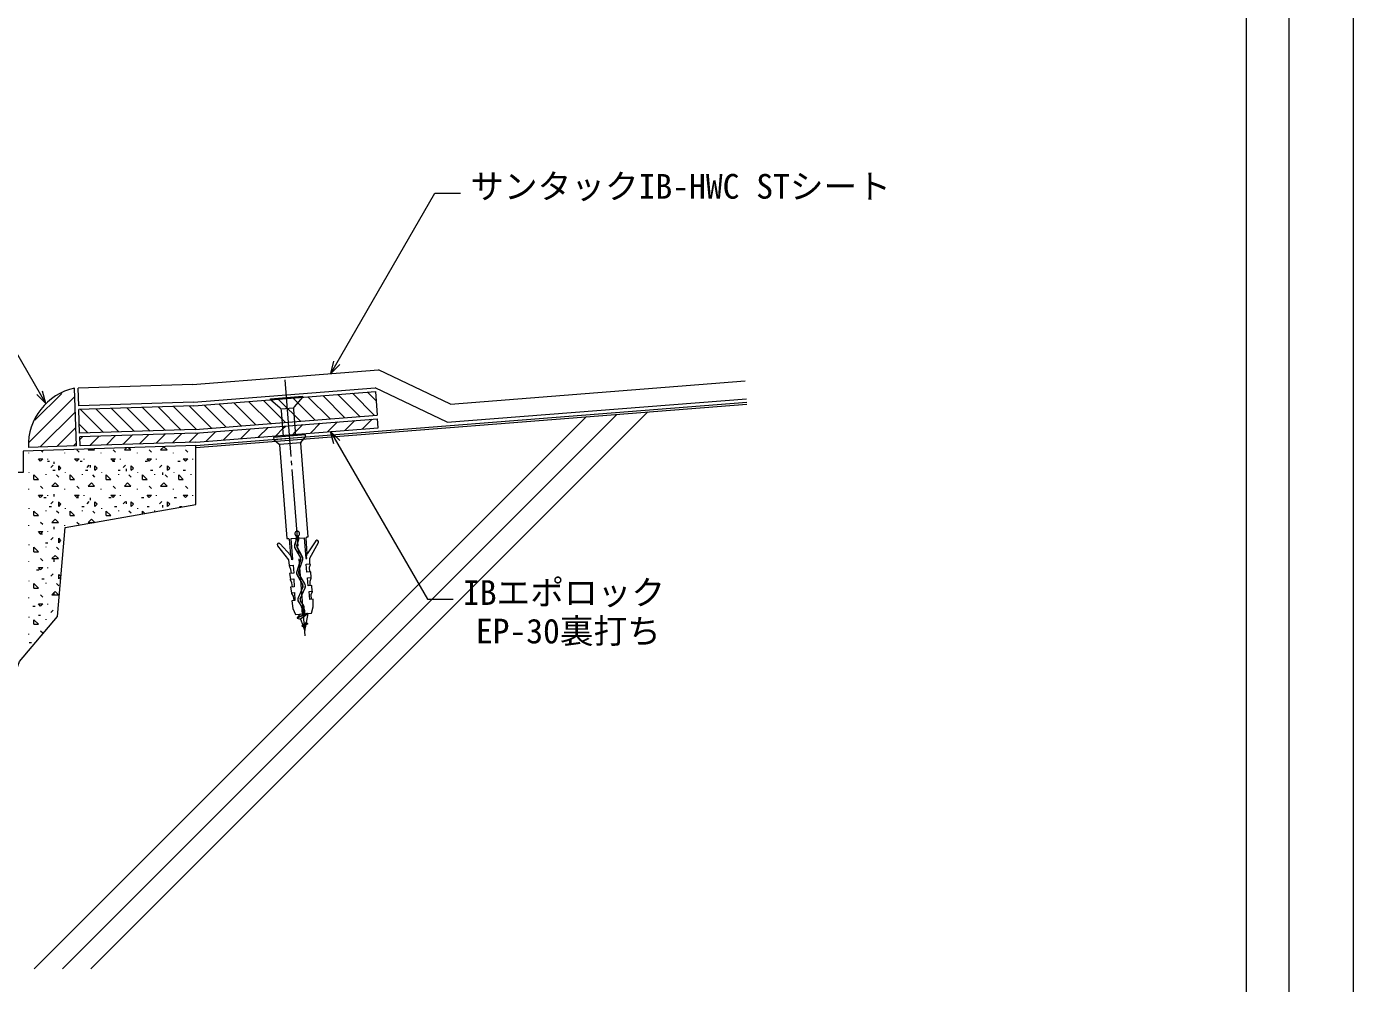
# Model space of a CAD drawing. Units: millimetres, scale not verified. Extents: x -742 to 742, y -525 to 525.
# Drawn here: x 122 to 742, y -289 to 158 of the extents above; entities that cross this region are included whole.
import ezdxf
from ezdxf.enums import TextEntityAlignment as Align

# ---------------------------------------------------------------- set-up
doc = ezdxf.new("R2010")
doc.units = ezdxf.units.MM
doc.header["$LTSCALE"] = 2
doc.linetypes.add('LONG_CHAIN', pattern=[21, 18, -1, 1, -1])
for name, color, linetype, lineweight in [('0-0_用紙枠', 134, 'Continuous', 9), ('0-1_輪郭線', 2, 'Continuous', 9), ('0-2_図面枠', 7, 'Continuous', 9), ('0-3_文字', 5, 'Continuous', 9), ('0-7_躯体', 7, 'Continuous', 9), ('0-9_IBｼｰﾄ', 7, 'Continuous', 9), ('0-A_シーリング(IBｼﾘｺｰﾝ)', 7, 'Continuous', 9), ('0-B_部材(ﾋﾞｽ類)', 7, 'Continuous', 9), ('0-C_中心線', 2, 'LONG_CHAIN', 9), ('0-D_部材(細線)', 5, 'Continuous', 9), ('0-E_寸法線', 7, 'Continuous', 9)]:
    doc.layers.add(name, color=color, linetype=linetype, lineweight=lineweight)
doc.styles.add('ＭＳ ゴシック', font='')
doc.styles.get('ＭＳ ゴシック').set_extended_font_data('MS Gothic')

msp = doc.modelspace()

# ---------------------------------------------------------------- linework, layer by layer
at = {"layer": '0-0_用紙枠'}
msp.add_lwpolyline([(-742.5, -525), (742.5, -525), (742.5, 525), (-742.5, 525)], close=True, dxfattribs=at)
at = {"layer": '0-1_輪郭線'}
msp.add_lwpolyline([(-692.5, -475), (692.5, -475), (692.5, 475), (-692.5, 475)], close=True, dxfattribs=at)
at = {"layer": '0-2_図面枠'}
msp.add_lwpolyline([(-712.5, -495), (712.5, -495), (712.5, 495), (-712.5, 495)], close=True, dxfattribs=at)
at = {"layer": '0-7_躯体'}
for p, q in [((201.501, -37.435), (459.028, -17.167)), ((201.501, -38.268), (459.028, -18)), ((125.947, -282.017), (384.064, -23.9)), ((139.146, -282.017), (398.391, -22.772)), ((152.345, -282.017), (412.718, -21.645)), ((123.366, -41.046), (123.366, -40.782)), ((129.981, -40.517), (129.201, -39.737)), ((140.3, -41.046), (140.3, -40.782)), ((146.915, -40.517), (145.856, -39.459)), ((151.148, -39.458), (151.582, -39.024)), ((151.148, -39.459), (154.141, -39.459)), ((154.141, -39.459), (153.641, -38.959)), ((157.233, -41.046), (157.233, -40.782)), ((163.848, -40.517), (162.79, -39.459)), ((168.081, -39.458), (169.072, -38.467)), ((168.081, -39.459), (171.074, -39.459)), ((171.074, -39.459), (170.052, -38.436)), ((174.166, -41.046), (174.166, -40.782)), ((180.781, -40.517), (179.723, -39.459)), ((185.014, -39.459), (188.008, -39.459)), ((185.015, -39.458), (186.511, -37.962)), ((188.008, -39.459), (186.511, -37.962)), ((191.1, -41.046), (191.1, -40.782)), ((197.715, -40.517), (196.656, -39.459)), ((127.864, -43.692), (129.981, -43.692)), ((128.923, -44.751), (127.865, -43.692)), ((128.922, -44.751), (129.981, -43.693)), ((132.098, -44.75), (133.156, -44.75)), ((132.362, -43.957), (132.362, -43.692)), ((133.685, -47.661), (134.743, -46.603)), ((134.638, -48.984), (135.696, -48.984)), ((135.273, -46.02), (135.273, -44.962)), ((137.389, -48.984), (137.389, -46.867)), ((137.389, -48.984), (138.447, -47.926)), ((138.448, -47.926), (137.39, -46.867)), ((144.798, -43.692), (146.914, -43.692)), ((145.856, -44.751), (144.798, -43.692)), ((145.856, -44.751), (146.914, -43.693)), ((147.338, -44.75), (148.396, -44.75)), ((149.296, -43.957), (149.296, -43.692)), ((149.878, -48.984), (150.936, -48.984)), ((150.618, -47.661), (151.676, -46.603)), ((152.206, -47.714), (152.206, -46.655)), ((154.322, -48.984), (155.381, -47.926)), ((154.323, -48.984), (154.323, -46.867)), ((155.381, -47.926), (154.323, -46.867)), ((161.731, -43.692), (163.848, -43.692)), ((162.79, -44.751), (161.731, -43.692)), ((162.578, -44.75), (163.636, -44.75)), ((162.789, -44.751), (163.847, -43.693)), ((165.118, -48.984), (166.176, -48.984)), ((166.229, -43.957), (166.229, -43.692)), ((167.551, -47.661), (168.61, -46.603)), ((169.139, -49.407), (169.139, -48.349)), ((171.256, -48.984), (171.256, -46.867)), ((172.315, -47.926), (171.256, -46.867)), ((171.256, -48.984), (172.314, -47.926)), ((177.818, -44.75), (178.876, -44.75)), ((178.664, -43.692), (180.781, -43.692)), ((179.723, -44.751), (178.665, -43.692)), ((179.722, -44.751), (180.781, -43.693)), ((180.358, -48.984), (181.416, -48.984)), ((183.162, -43.957), (183.162, -43.692)), ((184.485, -47.661), (185.543, -46.603)), ((188.189, -48.984), (188.189, -46.867)), ((188.189, -48.984), (189.247, -47.926)), ((189.248, -47.926), (188.19, -46.867)), ((193.058, -44.75), (194.116, -44.75)), ((195.598, -43.692), (197.714, -43.692)), ((196.656, -44.751), (195.598, -43.692)), ((195.598, -48.984), (196.656, -48.984)), ((196.656, -44.751), (197.714, -43.693)), ((200.096, -43.957), (200.096, -43.692)), ((201.418, -47.661), (201.501, -47.579)), ((123.631, -50.042), (123.631, -49.778)), ((125.748, -53.217), (125.748, -51.1)), ((127.864, -53.217), (125.748, -51.1)), ((125.748, -53.217), (127.864, -53.217)), ((131.569, -51.1), (131.569, -50.836)), ((134.215, -56.392), (135.711, -54.895)), ((137.208, -56.392), (135.711, -54.895)), ((137.39, -52.159), (136.331, -51.101)), ((140.564, -50.042), (140.564, -49.778)), ((142.681, -53.217), (142.681, -51.1)), ((144.798, -53.217), (142.681, -51.1)), ((142.681, -53.217), (144.798, -53.217)), ((148.502, -51.1), (148.502, -50.836)), ((151.148, -56.392), (152.645, -54.895)), ((154.141, -56.392), (152.644, -54.895)), ((154.323, -52.159), (153.265, -51.101)), ((157.498, -50.042), (157.498, -49.778)), ((159.614, -53.217), (159.614, -51.1)), ((161.731, -53.217), (159.614, -51.1)), ((159.614, -53.217), (161.731, -53.217)), ((165.435, -51.1), (165.435, -50.836)), ((168.081, -56.392), (169.578, -54.895)), ((171.074, -56.392), (169.578, -54.895)), ((171.256, -52.159), (170.198, -51.101)), ((174.431, -50.042), (174.431, -49.778)), ((176.548, -53.217), (176.548, -51.1)), ((178.664, -53.217), (176.548, -51.1)), ((176.548, -53.217), (178.664, -53.217)), ((182.369, -51.1), (182.369, -50.836)), ((185.015, -56.392), (186.511, -54.895)), ((186.073, -51.1), (186.073, -50.042)), ((188.008, -56.392), (186.511, -54.895)), ((188.19, -52.159), (187.131, -51.101)), ((191.364, -50.042), (191.364, -49.778)), ((193.481, -53.217), (193.481, -51.1)), ((195.598, -53.217), (193.481, -51.1)), ((193.481, -53.217), (195.598, -53.217)), ((199.302, -51.1), (199.302, -50.836)), ((123.366, -57.98), (123.366, -57.715)), ((127.864, -60.625), (129.981, -60.625)), ((128.923, -61.684), (127.865, -60.626)), ((128.922, -61.684), (129.981, -60.626)), ((129.981, -57.451), (128.923, -56.392)), ((130.404, -61.684), (131.463, -61.684)), ((132.362, -60.89), (132.362, -60.625)), ((134.214, -56.392), (137.208, -56.392)), ((135.273, -61.26), (135.273, -60.202)), ((140.3, -57.98), (140.3, -57.715)), ((144.798, -60.625), (146.914, -60.625)), ((145.856, -61.684), (144.798, -60.626)), ((145.644, -61.684), (146.703, -61.684)), ((146.915, -57.451), (145.856, -56.392)), ((145.856, -61.684), (146.914, -60.626)), ((149.296, -60.89), (149.296, -60.625)), ((151.148, -56.392), (154.141, -56.392)), ((152.206, -62.954), (152.206, -61.895)), ((157.233, -57.98), (157.233, -57.715)), ((160.884, -61.684), (161.943, -61.684)), ((161.731, -60.625), (163.848, -60.625)), ((162.79, -61.684), (161.731, -60.626)), ((162.789, -61.684), (163.847, -60.626)), ((163.848, -57.451), (162.79, -56.392)), ((166.229, -60.89), (166.229, -60.625)), ((168.081, -56.392), (171.074, -56.392)), ((174.166, -57.98), (174.166, -57.715)), ((176.124, -61.684), (177.183, -61.684)), ((178.664, -60.625), (180.781, -60.625)), ((179.723, -61.684), (178.665, -60.626)), ((179.722, -61.684), (180.781, -60.626)), ((180.781, -57.451), (179.723, -56.392)), ((183.162, -60.89), (183.162, -60.625)), ((185.014, -56.392), (188.008, -56.392)), ((191.1, -57.98), (191.1, -57.715)), ((191.364, -61.684), (192.423, -61.684)), ((195.598, -60.625), (197.714, -60.625)), ((196.656, -61.684), (195.598, -60.626)), ((197.715, -57.451), (196.656, -56.392)), ((196.656, -61.684), (197.714, -60.626)), ((200.096, -60.89), (200.096, -60.625)), ((123.631, -66.975), (123.631, -66.711)), ((125.748, -70.15), (125.748, -68.034)), ((127.864, -70.15), (125.748, -68.034)), ((131.569, -68.034), (131.569, -67.769)), ((132.944, -65.917), (134.003, -65.917)), ((133.685, -64.595), (134.743, -63.536)), ((137.39, -69.092), (136.331, -68.034)), ((137.389, -65.917), (137.389, -63.8)), ((137.389, -65.918), (138.447, -64.859)), ((138.448, -64.859), (137.39, -63.801)), ((140.564, -66.975), (140.564, -66.711)), ((142.681, -70.15), (142.681, -68.034)), ((144.798, -70.15), (142.681, -68.034)), ((148.184, -65.917), (149.243, -65.917)), ((148.502, -68.034), (148.502, -67.769)), ((150.618, -64.595), (151.676, -63.536)), ((154.323, -69.092), (153.265, -68.034)), ((154.322, -65.918), (155.381, -64.859)), ((154.323, -65.917), (154.323, -63.8)), ((155.381, -64.859), (154.323, -63.801)), ((157.498, -66.975), (157.498, -66.711)), ((159.614, -70.15), (159.614, -68.034)), ((161.731, -70.15), (159.614, -68.034)), ((163.424, -65.917), (164.483, -65.917)), ((165.435, -68.034), (165.435, -67.769)), ((167.551, -64.595), (168.61, -63.536)), ((169.139, -64.647), (169.139, -63.589)), ((171.256, -69.092), (170.198, -68.034)), ((171.256, -65.917), (171.256, -63.8)), ((172.315, -64.859), (171.256, -63.801)), ((171.256, -65.918), (172.314, -64.859)), ((174.431, -66.975), (174.431, -66.711)), ((176.548, -69.335), (176.548, -68.034)), ((177.653, -69.14), (176.548, -68.034)), ((178.664, -65.917), (179.723, -65.917)), ((182.369, -68.034), (182.369, -67.769)), ((184.485, -64.595), (185.543, -63.536)), ((186.073, -66.34), (186.073, -65.282)), ((188.189, -65.917), (188.189, -63.8)), ((188.189, -65.918), (189.247, -64.859)), ((189.248, -64.859), (188.19, -63.801)), ((191.364, -66.722), (191.364, -66.711)), ((193.904, -65.917), (194.963, -65.917)), ((201.418, -64.595), (201.501, -64.512)), ((125.748, -70.15), (127.864, -70.15)), ((129.981, -74.384), (128.923, -73.326)), ((134.214, -73.325), (137.208, -73.325)), ((134.215, -73.325), (135.711, -71.828)), ((137.208, -73.325), (135.711, -71.829)), ((142.681, -70.15), (144.798, -70.15)), ((146.915, -74.384), (145.856, -73.326)), ((151.148, -73.325), (152.645, -71.828)), ((151.148, -73.325), (153.914, -73.325)), ((154.107, -73.291), (152.644, -71.829)), ((159.614, -70.15), (161.731, -70.15)), ((123.366, -74.913), (123.366, -74.648)), ((127.864, -77.559), (129.981, -77.559)), ((128.923, -78.617), (127.865, -77.559)), ((128.711, -78.617), (129.769, -78.617)), ((128.922, -78.618), (129.981, -77.559)), ((132.362, -77.823), (132.362, -77.559)), ((133.685, -81.528), (134.743, -80.47)), ((135.273, -76.5), (135.273, -75.442)), ((140.3, -74.913), (140.3, -74.648)), ((123.631, -83.909), (123.631, -83.644)), ((125.748, -87.084), (125.748, -84.967)), ((127.864, -87.084), (125.748, -84.967)), ((131.251, -82.85), (132.309, -82.85)), ((131.569, -84.967), (131.569, -84.703)), ((137.39, -86.026), (136.331, -84.967)), ((137.389, -82.85), (137.389, -80.734)), ((137.389, -82.851), (138.447, -81.793)), ((138.448, -81.792), (137.39, -80.734)), ((123.366, -91.846), (123.366, -91.582)), ((125.748, -87.084), (127.864, -87.084)), ((129.981, -91.317), (128.923, -90.259)), ((134.214, -90.259), (137.208, -90.259)), ((134.215, -90.258), (135.711, -88.762)), ((135.273, -91.74), (135.273, -90.682)), ((137.208, -90.259), (135.711, -88.762)), ((127.018, -95.55), (128.076, -95.55)), ((127.864, -94.492), (129.981, -94.492)), ((128.923, -95.551), (127.865, -94.492)), ((128.922, -95.551), (129.981, -94.493)), ((132.362, -94.757), (132.362, -94.492)), ((133.685, -98.461), (134.743, -97.403)), ((137.389, -99.784), (137.389, -97.667)), ((137.389, -99.784), (138.409, -98.764)), ((138.415, -98.693), (137.39, -97.667)), ((123.631, -100.842), (123.631, -100.578)), ((125.748, -104.017), (125.748, -101.9)), ((127.864, -104.017), (125.748, -101.9)), ((125.748, -104.017), (127.864, -104.017)), ((129.558, -99.784), (130.616, -99.784)), ((131.569, -101.9), (131.569, -101.636)), ((137.39, -102.959), (136.331, -101.901)), ((123.366, -108.78), (123.366, -108.515)), ((127.864, -111.425), (129.981, -111.425)), ((128.923, -112.484), (127.865, -111.426)), ((128.922, -112.484), (129.981, -111.426)), ((129.981, -108.251), (128.923, -107.192)), ((132.362, -111.69), (132.362, -111.425)), ((134.214, -107.192), (137.208, -107.192)), ((134.215, -107.192), (135.711, -105.695)), ((135.273, -106.98), (135.273, -105.922)), ((137.208, -107.192), (135.711, -105.695)), ((123.631, -117.775), (123.631, -117.511)), ((125.324, -112.484), (126.383, -112.484)), ((127.864, -116.717), (128.923, -116.717)), ((133.685, -115.395), (134.743, -114.336)), ((125.748, -120.95), (125.748, -118.834)), ((127.864, -120.95), (125.748, -118.834)), ((125.748, -120.95), (127.864, -120.95)), ((131.569, -118.834), (131.569, -118.569)), ((123.366, -125.713), (123.366, -125.448)), ((123.631, -129.417), (124.689, -129.417)), ((129.981, -125.184), (128.923, -124.126))]:
    msp.add_line(p, q, dxfattribs=at)
msp.add_lwpolyline([(94.028, -177.5), (104.861, -177.5), (119.112, -138.346), (136.789, -117.28), (140.426, -75.704), (201.501, -64.935), (201.501, -37.435), (120.695, -40.008), (120.695, -50.008), (104.921, -50.008)], dxfattribs=at)
at = {"layer": '0-9_IBｼｰﾄ'}
for p, q in [((199.922, -8.859), (286.846, -2.018)), ((320.443, -18.043), (286.846, -2.018)), ((199.922, -8.859), (146.491, -10.561)), ((146.757, -18.89), (146.491, -10.561)), ((200.382, -17.182), (285.274, -10.501)), ((318.87, -26.526), (285.274, -10.501)), ((320.443, -18.043), (458.243, -7.198)), ((200.382, -17.182), (146.757, -18.89)), ((318.87, -26.526), (458.897, -15.505))]:
    msp.add_line(p, q, dxfattribs=at)
at = {"layer": '0-A_シーリング(IBｼﾘｺｰﾝ)'}
for p, q in [((145.683, -37.545), (144.826, -10.614)), ((123.543, -35.825), (144.947, -14.421)), ((126.287, -25.598), (138.848, -13.037)), ((128.768, -38.083), (145.178, -21.674)), ((136.498, -37.837), (145.409, -28.926)), ((201.179, -31.609), (286.407, -24.901)), ((201.409, -35.77), (286.734, -29.055)), ((206.302, -35.385), (210.839, -30.848)), ((214.425, -34.746), (218.962, -30.209)), ((222.548, -34.106), (227.084, -29.57)), ((230.671, -33.467), (235.207, -28.931)), ((255.039, -31.549), (259.576, -27.013)), ((263.162, -30.91), (267.699, -26.373)), ((271.285, -30.271), (275.821, -25.734)), ((279.408, -29.631), (283.944, -25.095)), ((286.734, -29.055), (286.407, -24.901)), ((144.228, -37.591), (145.64, -36.179)), ((201.179, -31.609), (147.216, -33.327)), ((147.349, -37.492), (147.216, -33.327)), ((147.256, -34.563), (148.534, -33.285)), ((201.409, -35.77), (147.349, -37.492)), ((151.957, -37.345), (156.263, -33.039)), ((159.687, -37.099), (163.993, -32.793)), ((167.417, -36.853), (171.723, -32.547)), ((175.147, -36.606), (179.452, -32.301)), ((182.876, -36.36), (187.182, -32.054)), ((190.606, -36.114), (194.912, -31.808)), ((198.336, -35.868), (202.716, -31.488)), ((145.683, -37.545), (123.195, -38.261))]:
    msp.add_line(p, q, dxfattribs=at)
for points in [[(238.793, -32.828), (242.177, -29.444), (243.33, -28.291)], [(246.916, -32.189), (247.9, -31.205), (251.453, -27.652)]]:
    msp.add_lwpolyline(points, dxfattribs=at)
msp.add_arc((150.564, -37.389), 27.383, 102.0968, 181.82404, dxfattribs=at)
at = {"layer": '0-B_部材(ﾋﾞｽ類)'}
for p, q in [((236.39, -16.02), (251.344, -14.843)), ((247.011, -19.915), (241.462, -20.352)), ((242.473, -33.204), (241.516, -21.04)), ((247.066, -20.604), (248.023, -32.767)), ((237.855, -34.574), (252.799, -33.397)), ((250.51, -36.111), (240.54, -36.895)), ((248.335, -79.602), (248.438, -80.916)), ((248.387, -79.566), (248.493, -80.912)), ((249.54, -80.829), (249.435, -79.483)), ((249.596, -80.825), (249.492, -79.511)), ((248.369, -81.441), (247.609, -83.882)), ((248.437, -81.411), (247.662, -83.897)), ((247.761, -85.319), (250.381, -89.974)), ((247.81, -85.292), (250.43, -89.946)), ((248.665, -84.21), (249.427, -81.763)), ((251.208, -89.498), (248.715, -84.758)), ((248.718, -84.226), (249.493, -81.74)), ((251.257, -89.472), (248.764, -84.733)), ((246.021, -89.107), (245.658, -88.702)), ((250.453, -90.735), (248.598, -96.229)), ((250.505, -90.753), (248.65, -96.246)), ((249.475, -96.528), (251.339, -91.088)), ((249.527, -96.546), (251.391, -91.106)), ((253.264, -88.537), (253.559, -88.081)), ((248.726, -97.689), (251.418, -102.601)), ((248.775, -97.663), (251.466, -102.573)), ((252.336, -101.99), (249.537, -97.172)), ((252.392, -101.975), (249.585, -97.144)), ((251.431, -103.552), (249.242, -108.61)), ((251.48, -103.576), (249.292, -108.632)), ((250.248, -109.02), (252.496, -103.881)), ((250.299, -109.043), (252.547, -103.903)), ((249.393, -110.52), (250.777, -112.697)), ((249.44, -110.491), (250.824, -112.667)), ((251.715, -112.068), (250.334, -109.975)), ((251.761, -112.038), (250.38, -109.944)), ((253.26, -115.946), (248.858, -117.883)), ((253.736, -115.909), (248.871, -118.049)), ((249.638, -116.231), (249.823, -116.753)), ((253.935, -115.893), (250.447, -118.516)), ((251.027, -113.275), (250.972, -113.28)), ((250.972, -113.28), (251.227, -116.106)), ((252.156, -113.187), (252.101, -113.191)), ((252.345, -116.018), (252.156, -113.187)), ((253.725, -120.551), (251.075, -121.716)), ((253.738, -120.718), (251.088, -121.882)), ((253.161, -120.069), (251.432, -121.298)), ((252.973, -121.083), (251.704, -122.064))]:
    msp.add_line(p, q, dxfattribs=at)
for points in [[(240.937, -19.904), (236.39, -16.02), (236.351, -15.522), (251.304, -14.345), (251.344, -14.843), (247.46, -19.391)], [(250.569, -36.008), (252.799, -33.397), (252.72, -32.398), (237.776, -33.574), (237.855, -34.574), (240.465, -36.803)], [(240.581, -37.03), (244.025, -80.79), (244.055, -80.788), (244.177, -80.838), (244.296, -80.829), (244.418, -80.878), (244.771, -80.928)], [(253.22, -80.263), (253.56, -80.159), (253.673, -80.091), (253.791, -80.081), (253.905, -80.013), (253.935, -80.011), (250.491, -36.251)], [(249.586, -80.707), (252.072, -80.512), (252.838, -90.252), (253.282, -90.217), (253.183, -88.966)], [(239.674, -84.27), (244.789, -90.885), (245.146, -93.532), (246.919, -93.393), (247.209, -97.085), (245.289, -97.236), (245.649, -99.912), (247.332, -99.78), (247.502, -103.452), (245.789, -103.587), (246.148, -106.263), (247.596, -106.149), (247.768, -109.851), (246.291, -109.967), (246.75, -113.509), (248.048, -116.357), (255.525, -115.768), (256.361, -112.753), (256.26, -109.183), (254.784, -109.299), (254.375, -105.616), (255.822, -105.502), (255.758, -102.802), (254.045, -102.937), (253.639, -99.284), (255.322, -99.151), (255.258, -96.452), (253.338, -96.603), (253.048, -92.91), (254.82, -92.771), (254.759, -90.101), (258.776, -82.767)], [(245.071, -81.243), (245.658, -88.702), (240.806, -83.291)], [(248.429, -80.798), (245.943, -80.994), (246.71, -90.734), (246.267, -90.769), (246.168, -89.518)], [(257.505, -81.976), (253.559, -88.081), (252.972, -80.621)], [(254.82, -92.771), (254.853, -93.184), (254.451, -94.494), (254.55, -96.507)], [(245.146, -93.532), (245.179, -93.946), (245.781, -95.176), (245.998, -97.18)], [(254.961, -102.865), (254.832, -100.854), (255.348, -99.476), (255.322, -99.151)], [(246.587, -103.524), (246.399, -101.518), (245.674, -100.237), (245.649, -99.912)], [(246.148, -106.263), (246.172, -106.559), (247.019, -107.889), (247.207, -109.895)], [(255.822, -105.502), (255.845, -105.797), (255.216, -107.244), (255.345, -109.255)], [(250.481, -116.165), (249.823, -116.753), (248.858, -117.883), (248.871, -118.049), (250.447, -118.516), (251.432, -121.298), (251.075, -121.716), (251.088, -121.882), (251.704, -122.064), (252.417, -124.08), (252.973, -121.083), (253.738, -120.718), (253.725, -120.551), (253.161, -120.069), (253.935, -115.893)], [(251.25, -116.105), (251.122, -114.481), (252.195, -114.396), (252.323, -116.02)]]:
    msp.add_lwpolyline(points, dxfattribs=at)
for centre, radius, start, end in [((239.855, -21.171), 1.667, 4.5, 49.5), ((248.727, -20.473), 1.667, 139.5, 184.5), ((240.249, -37.057), 0.333, 4.5, 49.5), ((250.823, -36.224), 0.333, 139.5, 184.5), ((248.836, -78.58), 1.139, 305.14443, 243.85557), ((248.836, -78.58), 1.084, 303.49242, 245.50758), ((253.315, -80.594), 0.344, 106.12481, 184.5), ((240.248, -83.79), 0.748, 41.88183, 219.89037), ((244.728, -81.27), 0.344, 4.5, 82.87519), ((249.352, -84.424), 1.825, 162.7146, 209.37271), ((249.352, -84.424), 1.77, 162.67187, 209.37271), ((247.17, -81.016), 1.272, 340.47512, 4.5), ((247.17, -81.016), 1.327, 342.69323, 4.5), ((249.352, -84.424), 0.719, 162.70137, 207.73665), ((249.352, -84.424), 0.664, 162.69323, 207.73665), ((247.17, -81.016), 2.378, 341.69074, 4.5), ((247.17, -81.016), 2.433, 342.69323, 4.5), ((258.134, -82.383), 0.748, 329.10963, 147.11817), ((245.337, -89.584), 0.833, 4.5, 34.92714), ((249.562, -90.435), 0.94, 341.34042, 29.37271), ((249.562, -90.435), 0.995, 341.34042, 29.37271), ((249.456, -90.443), 1.991, 341.08818, 28.3287), ((249.456, -90.443), 2.046, 341.08818, 28.3287), ((254.014, -88.901), 0.833, 154.07286, 184.5), ((250.327, -96.812), 1.825, 161.34042, 208.72194), ((250.327, -96.812), 1.77, 161.34042, 208.72194), ((250.206, -96.783), 0.774, 160.77812, 210.16734), ((250.206, -96.783), 0.719, 160.77812, 210.16734), ((250.613, -103.087), 0.94, 330.40086, 31.16039), ((250.613, -103.087), 0.995, 330.57565, 31.09167), ((250.672, -103.083), 1.991, 336.35925, 33.28795), ((250.672, -103.083), 2.046, 336.35949, 32.77499), ((251.119, -109.422), 2.046, 156.59899, 212.45156), ((251.119, -109.422), 1.991, 156.59899, 212.45156), ((251.16, -109.419), 0.995, 156.37656, 213.91932), ((251.16, -109.419), 0.94, 156.37656, 213.93109), ((249.704, -113.38), 1.272, 4.5, 32.45156), ((249.704, -113.38), 1.327, 4.5, 32.45156), ((249.73, -113.378), 2.378, 4.5, 33.41197), ((249.73, -113.378), 2.433, 4.5, 33.41198)]:
    msp.add_arc(centre, radius, start, end, dxfattribs=at)
at = {"layer": '0-C_中心線'}
msp.add_line((252.593, -126.313), (243.082, -5.463), dxfattribs=at)
at = {"layer": '0-D_部材(細線)'}
for p, q in [((200.474, -18.847), (285.405, -12.163)), ((285.405, -12.163), (286.277, -23.239)), ((215.659, -28.797), (205.326, -18.465)), ((222.596, -28.251), (212.264, -17.919)), ((229.534, -27.705), (219.202, -17.373)), ((236.471, -27.159), (226.139, -16.827)), ((264.222, -24.975), (253.889, -14.643)), ((271.159, -24.429), (260.827, -14.097)), ((278.097, -23.883), (267.764, -13.551)), ((285.034, -23.337), (274.702, -13.005)), ((285.752, -16.571), (281.639, -12.459)), ((200.474, -18.847), (146.81, -20.556)), ((147.163, -31.661), (146.81, -20.556)), ((158.3, -31.307), (147.526, -20.533)), ((165.552, -31.076), (154.779, -20.302)), ((172.805, -30.845), (162.031, -20.071)), ((180.058, -30.614), (169.284, -19.84)), ((187.31, -30.383), (176.536, -19.609)), ((194.563, -30.152), (183.789, -19.378)), ((201.784, -29.889), (191.042, -19.147)), ((208.721, -29.343), (198.294, -18.916)), ((201.087, -29.944), (286.277, -23.239)), ((151.047, -31.538), (147.032, -27.522)), ((201.087, -29.944), (147.163, -31.661))]:
    msp.add_line(p, q, dxfattribs=at)
for points in [[(243.409, -26.613), (241.83, -25.035), (233.077, -16.281)], [(250.346, -26.067), (247.252, -22.973), (244.222, -19.942), (240.014, -15.735)], [(257.284, -25.521), (249.161, -17.398), (246.952, -15.189)]]:
    msp.add_lwpolyline(points, dxfattribs=at)
at = {"layer": '0-E_寸法線'}
for points in [[(131.412, -17.818), (35.709, 147.946), (23.709, 147.946)], [(264.489, -3.778), (313.188, 80.572), (325.188, 80.572)], [(268.732, 0.465), (264.489, -3.778), (266.042, 2.018)], [(127.169, -13.575), (131.412, -17.818), (129.859, -12.022)], [(264.483, -30.806), (309.8, -109.295), (321.8, -109.295)], [(266.036, -36.602), (264.483, -30.806), (268.726, -35.049)]]:
    msp.add_lwpolyline(points, dxfattribs=at)

# ---------------------------------------------------------------- texts
at = {"layer": '0-3_文字', "color": 7, "style": 'ＭＳ ゴシック'}
for s, p in [('サンタックIB-HWC STシート', (329.729, 74.513)), ('IBエポロック', (326.34, -115.354)), ('EP-30裏打ち', (332.34, -133.354))]:
    msp.add_text(s, height=11.54, dxfattribs=at).set_placement(p, align=Align.BOTTOM_LEFT)

doc.saveas('drawing.dxf')
